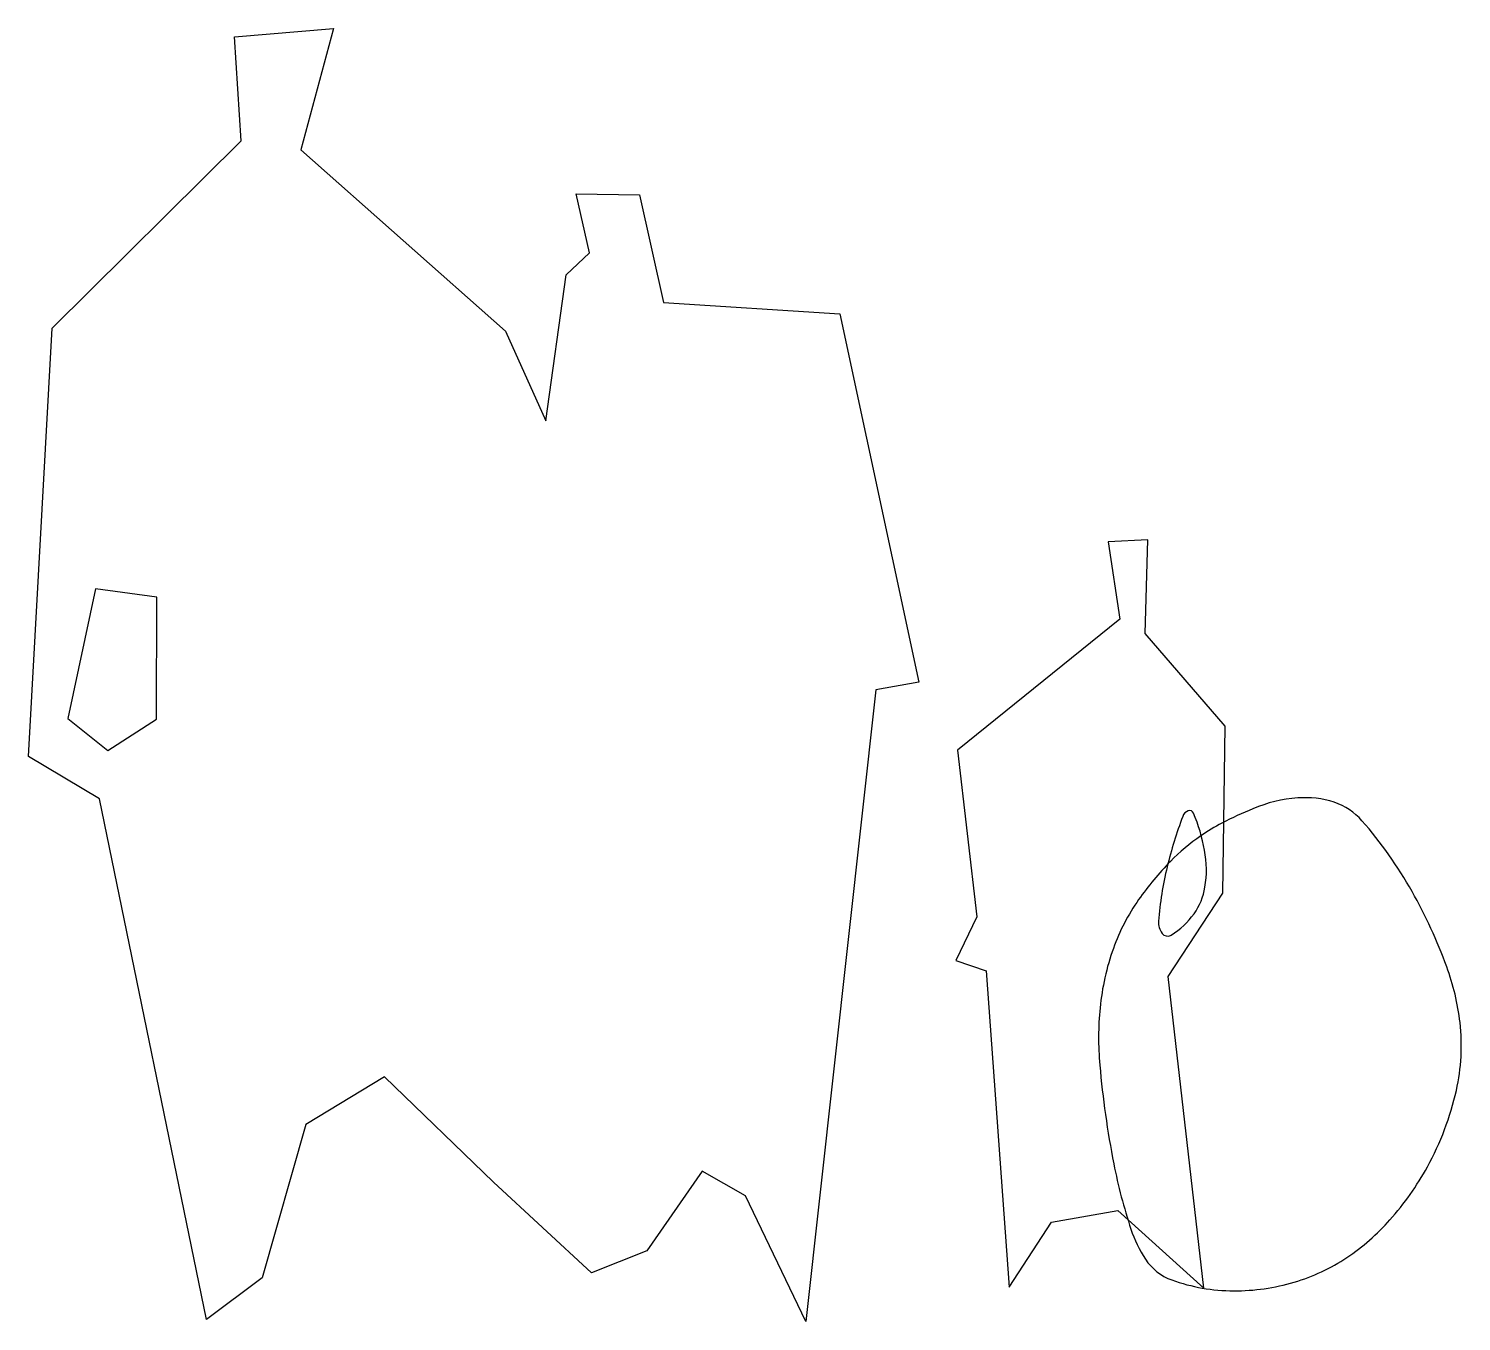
# Model space of a CAD drawing. Extents: x -0.98 to 1.07, y -0.01 to 1.83.
import ezdxf

# ---------------------------------------------------------------- set-up
doc = ezdxf.new("R2010")
doc.units = 0
doc.header["$LTSCALE"] = 10
doc.header["$MEASUREMENT"] = 0
doc.layers.get('0').update_dxf_attribs({"linetype": 'CONTINUOUS'})

msp = doc.modelspace()

# ---------------------------------------------------------------- linework, layer by layer
for points in [[(-0.7232, -0.0084), (-0.8756, 0.7337), (-0.9765, 0.7943), (-0.9431, 1.4047), (-0.6737, 1.6716), (-0.6831, 1.8202), (-0.5419, 1.8317), (-0.5887, 1.6591), (-0.297, 1.4003), (-0.2395, 1.2726), (-0.2106, 1.4809), (-0.1772, 1.5119), (-0.1962, 1.596), (-0.1061, 1.5946), (-0.0718, 1.4411), (0.1796, 1.425), (0.2919, 0.9001), (0.2305, 0.8893), (0.1309, -0.011), (0.045, 0.1677), (-0.0168, 0.203), (-0.0956, 0.0895), (-0.1745, 0.0581), (-0.314, 0.1872), (-0.4692, 0.3374), (-0.5814, 0.2698), (-0.6439, 0.0509)], [(0.698, 0.0361), (0.6472, 0.4807), (0.7253, 0.5993), (0.7283, 0.8374), (0.6143, 0.9697), (0.6182, 1.103), (0.5619, 1.1003), (0.5782, 0.9898), (0.347, 0.8032), (0.3747, 0.5654), (0.3445, 0.5036), (0.3879, 0.4886), (0.4205, 0.0377), (0.4812, 0.1306), (0.5755, 0.1468)], [(-0.8812, 1.0332), (-0.9205, 0.8483), (-0.8637, 0.8027), (-0.7945, 0.8472), (-0.7939, 1.0215)]]:
    msp.add_lwpolyline(points, close=True)
for points in [[(0.7681, 0.7198, 0.021822), (0.7239, 0.6991, 0.030373), (0.6938, 0.6811, 0.04918), (0.6505, 0.6446, 0.039292), (0.6052, 0.5902, 0.068302), (0.5692, 0.5207, 0.061437), (0.5502, 0.4359, 0.04623), (0.5498, 0.3544, 0.02639), (0.5698, 0.2134, 0.031941), (0.5942, 0.1206, 0.064302), (0.6149, 0.0776, 0.163666), (0.6524, 0.048, 0.085681), (0.7406, 0.0325, 0.072326), (0.827, 0.0449, 0.076282), (0.902, 0.0801, 0.063627), (0.9633, 0.1336, 0.055839), (1.0166, 0.2093, 0.070059), (1.0579, 0.3183, 0.084649), (1.0631, 0.4148, 0.058877), (1.0442, 0.4944, 0.040646), (0.9948, 0.6017, 0.051193), (0.9234, 0.7027, 0.135279), (0.8838, 0.7289, 0.098776), (0.8318, 0.7351, 0.078832)], [(0.6759, 0.7168, 0.213018), (0.668, 0.7088, 0.030497), (0.6458, 0.6367, 0.040215), (0.6336, 0.5594, 0.179915), (0.6386, 0.5421, 0.38953), (0.6516, 0.5396, 0.100975), (0.6841, 0.5701, 0.113879), (0.6997, 0.6078, 0.087531), (0.6991, 0.6606, 0.051605), (0.6834, 0.7136, 0.408584)]]:
    msp.add_lwpolyline(points, format="xyb", close=True)

doc.saveas('drawing.dxf')
